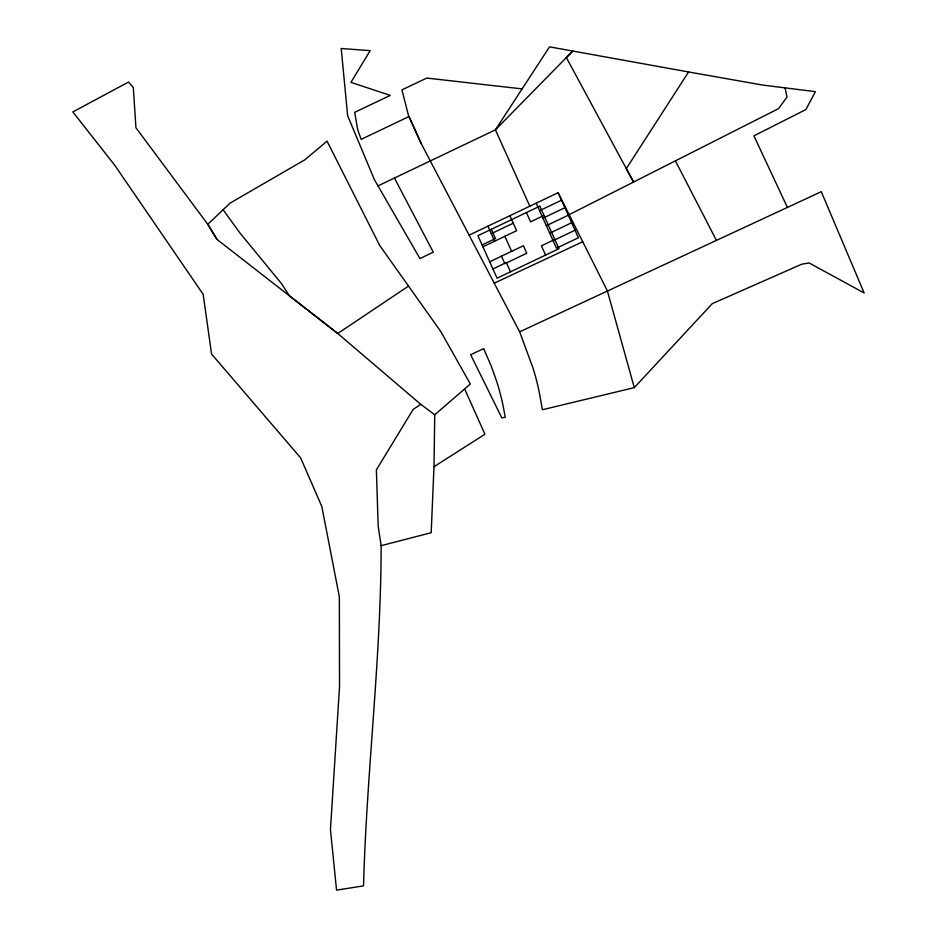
<?xml version="1.0" encoding="UTF-8"?>
<svg xmlns="http://www.w3.org/2000/svg" width="937" height="937" viewBox="0 0 937 937"><rect width="100%" height="100%" fill="white"/><g stroke="black" fill="none" stroke-linecap="round" stroke-linejoin="round"><path stroke-width="1.41" d="M217.033 239.439L207.791 224.306L135.935 127.748L133.312 87.492L128.521 82.034L72.84 111.936L114.747 165.252L203.153 294.288L211.551 354.01L300.66 457.912L321.824 506.53L339.358 596.892L339.522 686.844L330.456 829.608L336.547 890.15L363.533 885.863C366.578 772.287 381.031 659.308 381.148 545.662L431.184 532.72L433.995 466.708L434.745 414.775L470.351 384.006L440.823 331.593L379.672 245.424L327.06 141.147L304.748 159.876L230.174 203.048L207.791 224.306L217.021 239.439L337.753 333.49L420.807 404.374L434.745 414.775M787.396 207.382L753.922 135.865L805.914 109.535L815.389 91.65L762.882 85.103L688.59 71.962L626.314 168.625L633.564 182.036L566.37 57.59L572.765 51.043L495.404 129.856L377.998 185.889L374.367 179.564L347.639 115.719L341.209 48.501L370.185 50.633L350.93 82.362L390.272 95.398L354.678 112.335L357.77 129.985L361.167 139.344L409.012 116.551L420.889 142.939L519.66 331.815L532.86 367.609A560.01 379.063 -26.5 0 1 538.904 390.389L542.394 409.75L634.29 387.625L712.296 303.635L801.803 264.175L809.146 262.969L864.16 292.988L821.28 191.687L519.66 331.815M408.286 286.242L337.753 333.49L289.252 295.67L281.791 283.993L239.439 232.341L223.135 209.724M420.807 404.374L413.158 409.399L376.381 469.87L378.185 526.243L381.148 545.662M433.995 466.708L484.944 434.241L464.635 388.937M569.146 214.655L778.495 108.669L786.986 97.132L785.089 87.891M469.132 235.128L558.147 192.706L607.352 290.845L634.29 387.625M491.304 233.676L513.253 223.217M539.583 210.673L561.521 200.213M482.087 244.932L495.474 238.548L491.304 229.296M543.975 215.44L530.588 221.823L526.418 212.57M482.93 246.782L516.638 230.713L509.869 215.709M542.968 218.169L564.906 207.709M546.353 225.676L568.29 215.217M489.688 261.786L523.408 245.728L526.781 253.224L504.844 263.684L501.459 256.176M549.738 233.172L571.675 222.725M492.921 268.942L506.308 262.559L510.478 271.812M554.809 239.45L541.41 245.834L545.592 255.087M553.123 240.68L575.06 230.221M494.209 283.173L582.732 241.746M522.108 88.898L426.757 78.064L401.914 89.87L408.473 115.392L420.889 142.939M688.59 71.962L549.527 46.85L495.404 129.856L529.815 206.199M377.998 185.889L419.94 258.565L433.281 252.205L394.454 178.042M675.413 160.848L716.372 240.317M558.147 192.706L578.445 237.729L556.496 248.188L536.198 203.165M504.867 236.323L511.637 251.339M487.931 226.168L494.689 241.172M539.806 206.187L477.917 235.679L497.09 278.195L558.979 248.703L539.806 206.187M483.621 348.646L470.655 354.701L501.834 417.867L505.207 417.293L503.509 407.853A525.048 355.392 -26.5 0 0 496.985 382.319L491.187 365.875L483.621 348.646"/></g></svg>
